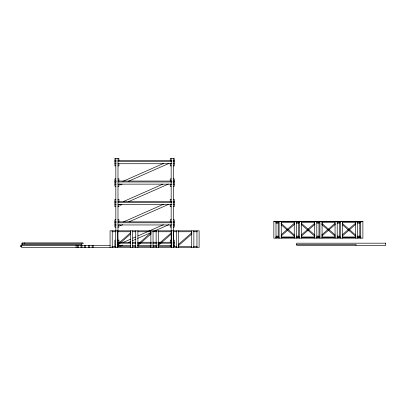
<?xml version="1.0" encoding="UTF-8"?>
<svg xmlns="http://www.w3.org/2000/svg" width="406" height="406" viewBox="0 0 406 406"><rect width="100%" height="100%" fill="white"/><g stroke="black" fill="none" stroke-linecap="round" stroke-linejoin="round"><path stroke-width="0.61" d="M117.121 244.513L130.63 232.724M117.263 245.615L130.311 234.237M137.989 244.107L151.037 232.724M137.67 245.615L151.179 233.831M157.929 244.513L171.439 232.724M158.071 245.615L171.586 233.831M178.33 244.513L191.845 232.724M178.478 245.615L191.987 233.831M281.358 234.572L294.406 223.188M281.038 236.084L294.548 224.295M301.298 234.978L314.807 223.188M301.44 236.084L314.954 224.295M321.699 234.978L335.214 223.188M321.846 236.084L335.356 224.295M342.573 234.572L356.082 222.782M342.248 236.084L355.763 224.295M122.891 181.365L163.415 163.491M122.028 184.111L120.293 184.877L119.856 183.888M128.397 181.299L168.916 163.43M123.47 201.513L162.836 184.151M122.028 204.512L120.293 205.279L119.856 204.289M128.397 201.706L168.338 184.091M123.47 221.92L163.415 204.299M122.607 224.665L120.293 225.685L119.856 224.696M128.976 221.854L168.338 204.492M122.891 242.575L130.417 239.256M132.732 238.236L135.629 236.962M137.944 235.937L163.415 224.706M122.607 245.067L120.293 246.087L119.856 245.097M128.397 242.514L130.712 241.494M132.447 240.728L135.924 239.195M137.659 238.429L150.971 232.557M152.712 231.79L168.916 224.64M114.898 160.644L116.162 160.644M117.989 160.644L171.728 160.644M172.992 160.644L174.255 160.644M114.898 161.573L116.162 161.573M118.055 161.573L171.728 161.573M172.992 161.573L174.255 161.573M114.898 163.735L116.162 163.735M117.989 163.735L171.728 163.735M172.992 163.735L174.255 163.735M115.827 165.902L114.898 165.902L114.898 158.482L118.917 158.482L118.917 160.644M117.989 165.902L118.917 165.902L118.917 163.735M171.165 165.902L170.236 165.902L170.236 163.735M173.326 165.902L174.255 165.902L174.255 158.482L170.236 158.482L170.236 160.644M115.827 178.884L114.898 178.884L114.898 186.303L115.827 186.303M117.989 178.884L118.917 178.884L118.917 181.051M171.165 178.884L170.236 178.884L170.236 181.051M173.326 178.884L174.255 178.884L174.255 186.303L173.326 186.303M114.898 181.051L116.162 181.051M117.989 181.051L171.728 181.051M172.992 181.051L174.255 181.051M114.898 181.979L116.162 181.979M118.055 181.979L171.728 181.979M172.992 181.979L174.255 181.979M114.898 184.141L116.162 184.141M117.989 184.141L171.728 184.141M172.992 184.141L174.255 184.141M117.989 186.303L118.917 186.303L118.917 184.141M171.165 186.303L170.236 186.303L170.236 184.141M115.827 199.29L114.898 199.29L114.898 206.71L115.827 206.71M117.989 199.29L118.917 199.29L118.917 201.452M171.165 199.29L170.236 199.29L170.236 201.452M173.326 199.29L174.255 199.29L174.255 206.71L173.326 206.71M114.898 201.452L116.162 201.452M117.989 201.452L171.728 201.452M172.992 201.452L174.255 201.452M114.898 202.381L116.162 202.381M118.055 202.381L171.728 202.381M172.992 202.381L174.255 202.381M114.898 204.548L116.162 204.548M117.989 204.548L171.728 204.548M172.992 204.548L174.255 204.548M117.989 206.71L118.917 206.71L118.917 204.548M171.165 206.71L170.236 206.71L170.236 204.548M115.827 219.697L114.898 219.697L114.898 227.116L115.827 227.116M117.989 219.697L118.917 219.697L118.917 221.859M171.165 219.697L170.236 219.697L170.236 221.859M173.326 219.697L174.255 219.697L174.255 227.116L173.326 227.116M273.847 221.468L362.883 221.468M114.898 221.859L116.162 221.859M117.989 221.859L171.728 221.859M172.992 221.859L174.255 221.859M275.74 222.392L278.897 222.392M281.424 222.392L294.685 222.392M295.949 222.392L299.735 222.392M301.633 222.392L314.894 222.392M316.787 222.392L319.943 222.392M321.836 222.392L335.097 222.392M336.995 222.392L340.152 222.392M342.674 222.392L355.935 222.392M357.199 222.392L360.99 222.392M114.898 222.787L116.162 222.787M118.055 222.787L171.728 222.787M172.992 222.787L174.255 222.787M276.009 223.143L278.176 223.143M296.416 223.102L298.577 223.102M316.817 223.102L318.984 223.102M337.224 223.102L339.386 223.102M357.625 223.102L359.792 223.102M114.898 224.949L116.162 224.949M117.989 224.949L171.728 224.949M172.992 224.949L174.255 224.949M117.989 227.116L118.917 227.116L118.917 224.949M171.165 227.116L170.236 227.116L170.236 224.949M111.97 231.75L115.756 231.75M117.019 231.75L130.28 231.75M132.808 231.75L135.964 231.75M137.857 231.75L151.118 231.75M153.011 231.75L156.802 231.75M158.066 231.75L171.327 231.75M173.22 231.75L177.011 231.75M178.27 231.75L191.53 231.75M193.429 231.75L197.214 231.75M276.009 236.17L278.176 236.17M296.416 236.13L298.577 236.13M316.817 236.13L318.984 236.13M337.224 236.13L339.386 236.13M357.625 236.13L359.792 236.13M276.009 237.099L279.1 237.099M281.424 237.053L294.685 237.053M296.416 237.053L299.506 237.053M301.633 237.053L314.894 237.053M316.817 237.053L319.913 237.053M321.836 237.053L335.097 237.053M337.224 237.053L340.314 237.053M342.674 237.053L355.935 237.053M357.625 237.053L360.721 237.053M275.74 237.231L278.897 237.231M281.424 237.231L294.685 237.231M295.949 237.231L299.735 237.231M301.633 237.231L314.894 237.231M316.787 237.231L319.943 237.231M321.836 237.231L335.097 237.231M336.995 237.231L340.152 237.231M342.674 237.231L355.935 237.231M357.199 237.231L360.99 237.231M117.989 240.098L118.917 240.098L118.917 242.265M171.165 240.098L170.236 240.098L170.236 242.265M173.326 240.098L174.255 240.098L174.255 246.437M117.989 242.265L130.686 242.265M132.579 242.265L135.736 242.265M137.629 242.265L151.524 242.265M152.783 242.265L156.574 242.265M157.838 242.265L171.728 242.265M172.992 242.265L174.255 242.265M118.055 243.189L130.686 243.189M132.579 243.189L135.736 243.189M137.629 243.189L151.524 243.189M152.783 243.189L156.574 243.189M157.838 243.189L171.728 243.189M172.992 243.189L174.255 243.189M296.664 244.427L356.021 244.427L356.021 245.356M110.077 245.356L21.67 245.356L21.67 247.518L199.113 247.518L199.113 230.826L110.072 230.826L110.072 247.518M117.989 245.356L130.686 245.356M132.579 245.356L135.736 245.356M137.629 245.356L151.524 245.356M152.783 245.356L156.574 245.356M157.838 245.356L171.728 245.356M172.992 245.356L174.255 245.356M21.833 245.666L20.3 245.666L20.3 246.589L21.833 246.589M111.97 246.589L115.756 246.589M117.019 246.589L130.28 246.589M132.808 246.589L135.964 246.589M137.857 246.589L151.118 246.589M153.011 246.589L156.802 246.589M158.066 246.589L171.327 246.589M173.22 246.589L177.011 246.589M178.27 246.589L191.53 246.589M193.429 246.589L197.214 246.589M342.248 223.366L355.763 235.155M342.573 224.878L356.082 236.668M321.846 223.366L335.356 235.155M321.699 224.472L335.214 236.262M301.44 223.366L314.954 235.155M301.298 224.472L314.807 236.262M281.038 223.366L294.548 235.155M281.358 224.878L294.406 236.262M360.721 221.468L360.721 238.16M359.792 222.173L359.792 237.053M357.625 221.468L357.625 238.16M355.463 221.468L355.463 238.16M342.481 221.468L342.481 238.16M340.314 221.468L340.314 238.16M339.386 222.173L339.386 237.053M337.224 221.468L337.224 238.16M335.062 221.468L335.062 238.16M322.075 221.468L322.075 238.16M319.913 221.468L319.913 238.16M318.984 222.173L318.984 237.053M316.817 221.468L316.817 238.16M314.655 221.468L314.655 238.16M301.668 221.468L301.668 238.16M299.506 221.468L299.506 238.16M298.577 222.173L298.577 237.053M296.416 221.468L296.416 238.16M294.248 221.468L294.248 238.16M281.267 221.468L281.267 238.16M279.1 221.468L279.1 238.16M278.176 222.214L278.176 237.099M276.009 221.468L276.009 238.16M196.946 230.826L196.946 247.518M193.855 230.826L193.855 247.518M191.688 230.826L191.688 247.518M178.706 230.826L178.706 247.518M176.544 230.826L176.544 247.518M173.448 230.826L173.448 247.518M173.326 158.482L173.326 246.889M171.286 230.826L171.286 247.518M171.165 158.482L171.165 233.024M171.165 234.257L171.165 246.889M170.236 245.356L170.236 246.437M158.299 230.826L158.299 247.518M156.137 230.826L156.137 247.518M153.047 230.826L153.047 247.518M150.88 230.826L150.88 247.518M137.898 230.826L137.898 247.518M135.731 230.826L135.731 247.518M132.64 230.826L132.64 247.518M130.478 230.826L130.478 247.518M118.917 245.356L118.917 246.437M117.989 158.482L117.989 246.889M117.491 230.826L117.491 247.518M115.827 158.482L115.827 231.44M115.329 230.826L115.329 247.518M114.898 240.098L114.898 246.437M112.239 230.826L112.239 247.518M93.086 245.356L93.086 247.518M92.157 245.356L92.157 247.518M89.376 245.356L89.376 247.518M88.447 245.356L88.447 247.518M85.666 245.356L85.666 247.518M84.737 245.356L84.737 247.518M81.956 245.356L81.956 247.518M81.621 243.808L81.621 244.737L21.696 244.737L21.696 243.808L83.083 243.808L83.083 242.879L22.117 242.879L22.117 243.808M81.027 245.356L81.027 247.518M78.246 245.356L78.246 247.518M77.318 245.356L77.318 247.518M76.079 245.356L76.079 247.518M24.487 242.879L24.487 243.808M22.32 243.808L22.32 244.737M362.883 221.29L273.847 221.29L273.847 238.16L362.883 238.16L362.883 221.29M385.7 243.189L296.664 243.189L296.664 245.356L385.7 245.356L385.7 243.189"/></g></svg>
